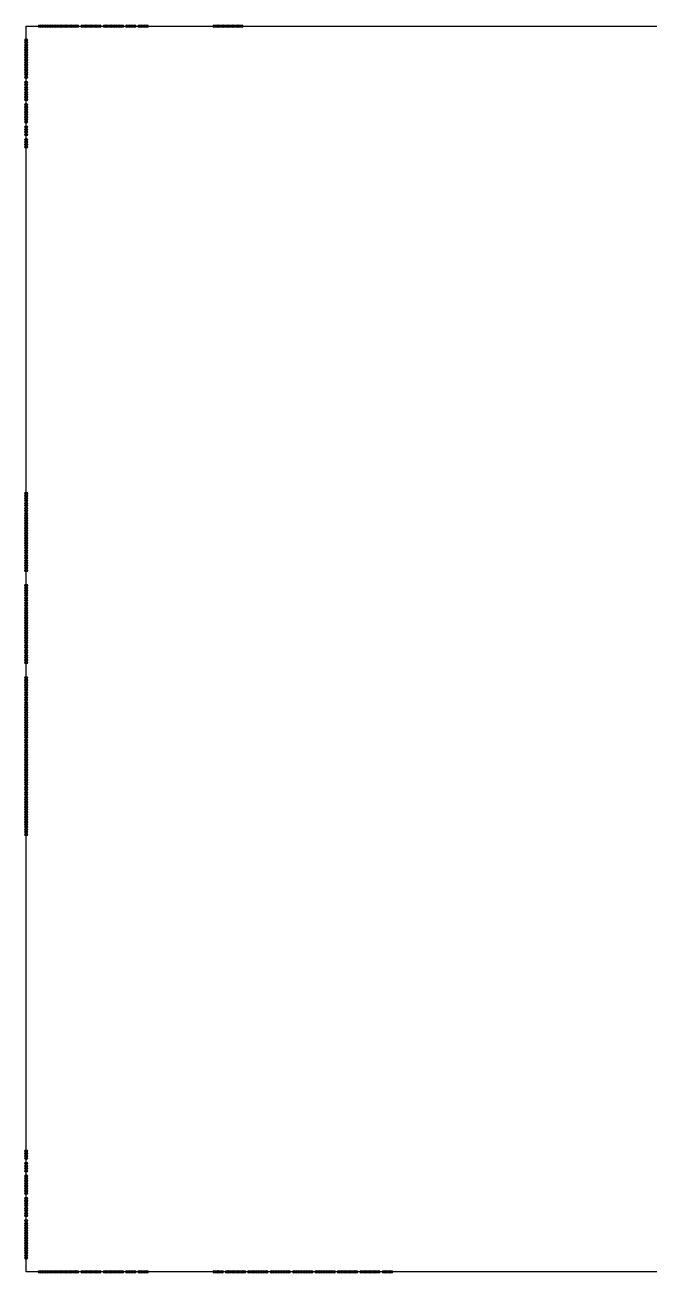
# Model space of a CAD drawing. Header units: metres. Extents: x -2 to 2002, y -2 to 2002.
# Drawn here: x -2 to 1000, y -2 to 2002 of the extents above; entities that cross this region are included whole.
import ezdxf

# ---------------------------------------------------------------- set-up
doc = ezdxf.new("R2010")
doc.units = ezdxf.units.M

# ---------------------------------------------------------------- blocks, each defined once
blk = doc.blocks.new('EE1_END_00')
blk.add_circle((0, 0), 2)
blk = doc.blocks.new('EE1_END_01')
blk.add_circle((0, 0), 2)
blk = doc.blocks.new('EE1_END_02')
blk.add_circle((0, 0), 2)
blk = doc.blocks.new('EE1_END_03')
blk.add_circle((0, 0), 2)
blk = doc.blocks.new('EE1_END_04')
blk.add_circle((0, 0), 2)
blk = doc.blocks.new('EE1_END_05')
blk.add_circle((0, 0), 2)
blk = doc.blocks.new('EE1_END_06')
blk.add_circle((0, 0), 2)
blk = doc.blocks.new('EE1_END_07')
blk.add_circle((0, 0), 2)
blk = doc.blocks.new('EE1_END_08')
blk.add_circle((0, 0), 2)
blk = doc.blocks.new('EE1_END_09')
blk.add_circle((0, 0), 2)
blk = doc.blocks.new('EE1_END_10')
blk.add_circle((0, 0), 2)
blk = doc.blocks.new('EE1_END_11')
blk.add_circle((0, 0), 2)
blk = doc.blocks.new('EE1_END_12')
blk.add_circle((0, 0), 2)
blk = doc.blocks.new('EE1_END_13')
blk.add_circle((0, 0), 2)
blk = doc.blocks.new('EE1_END_14')
blk.add_circle((0, 0), 2)
blk = doc.blocks.new('EE1_END_15')
blk.add_circle((0, 0), 2)
blk = doc.blocks.new('EE2_END_00')
blk.add_circle((0, 0), 2)
blk = doc.blocks.new('EE2_END_01')
blk.add_circle((0, 0), 2)
blk = doc.blocks.new('EE2_END_02')
blk.add_circle((0, 0), 2)
blk = doc.blocks.new('EE2_END_03')
blk.add_circle((0, 0), 2)
blk = doc.blocks.new('EE2_END_04')
blk.add_circle((0, 0), 2)
blk = doc.blocks.new('EE2_END_05')
blk.add_circle((0, 0), 2)
blk = doc.blocks.new('EE2_END_06')
blk.add_circle((0, 0), 2)
blk = doc.blocks.new('EE2_END_07')
blk.add_circle((0, 0), 2)
blk = doc.blocks.new('EE4_END_00')
blk.add_circle((0, 0), 2)
blk = doc.blocks.new('EE4_END_01')
blk.add_circle((0, 0), 2)
blk = doc.blocks.new('EE4_END_02')
blk.add_circle((0, 0), 2)
blk = doc.blocks.new('EE4_END_03')
blk.add_circle((0, 0), 2)
blk = doc.blocks.new('EE4_END_04')
blk.add_circle((0, 0), 2)
blk = doc.blocks.new('EE4_END_05')
blk.add_circle((0, 0), 2)
blk = doc.blocks.new('EE4_END_06')
blk.add_circle((0, 0), 2)
blk = doc.blocks.new('EE4_END_07')
blk.add_circle((0, 0), 2)
blk = doc.blocks.new('EE6_END_00')
blk.add_circle((0, 0), 2)
blk = doc.blocks.new('EE6_END_01')
blk.add_circle((0, 0), 2)
blk = doc.blocks.new('EE6_END_02')
blk.add_circle((0, 0), 2)
blk = doc.blocks.new('EE6_END_03')
blk.add_circle((0, 0), 2)
blk = doc.blocks.new('EE12_END_04')
blk.add_circle((0, 0), 2)
blk = doc.blocks.new('EE12_END_05')
blk.add_circle((0, 0), 2)
blk = doc.blocks.new('EE12_END_06')
blk.add_circle((0, 0), 2)
blk = doc.blocks.new('EE12_END_07')
blk.add_circle((0, 0), 2)
blk = doc.blocks.new('WW1_BEG_00')
blk.add_circle((0, 0), 2)
blk = doc.blocks.new('WW1_BEG_01')
blk.add_circle((0, 0), 2)
blk = doc.blocks.new('WW1_BEG_02')
blk.add_circle((0, 0), 2)
blk = doc.blocks.new('WW1_BEG_03')
blk.add_circle((0, 0), 2)
blk = doc.blocks.new('WW1_BEG_04')
blk.add_circle((0, 0), 2)
blk = doc.blocks.new('WW1_BEG_05')
blk.add_circle((0, 0), 2)
blk = doc.blocks.new('WW1_BEG_06')
blk.add_circle((0, 0), 2)
blk = doc.blocks.new('WW1_BEG_07')
blk.add_circle((0, 0), 2)
blk = doc.blocks.new('WW1_BEG_08')
blk.add_circle((0, 0), 2)
blk = doc.blocks.new('WW1_BEG_09')
blk.add_circle((0, 0), 2)
blk = doc.blocks.new('WW1_BEG_10')
blk.add_circle((0, 0), 2)
blk = doc.blocks.new('WW1_BEG_11')
blk.add_circle((0, 0), 2)
blk = doc.blocks.new('WW1_BEG_12')
blk.add_circle((0, 0), 2)
blk = doc.blocks.new('WW1_BEG_13')
blk.add_circle((0, 0), 2)
blk = doc.blocks.new('WW1_BEG_14')
blk.add_circle((0, 0), 2)
blk = doc.blocks.new('WW1_BEG_15')
blk.add_circle((0, 0), 2)
blk = doc.blocks.new('WW2_BEG_00')
blk.add_circle((0, 0), 2)
blk = doc.blocks.new('WW2_BEG_01')
blk.add_circle((0, 0), 2)
blk = doc.blocks.new('WW2_BEG_02')
blk.add_circle((0, 0), 2)
blk = doc.blocks.new('WW2_BEG_03')
blk.add_circle((0, 0), 2)
blk = doc.blocks.new('WW2_BEG_04')
blk.add_circle((0, 0), 2)
blk = doc.blocks.new('WW2_BEG_05')
blk.add_circle((0, 0), 2)
blk = doc.blocks.new('WW2_BEG_06')
blk.add_circle((0, 0), 2)
blk = doc.blocks.new('WW2_BEG_07')
blk.add_circle((0, 0), 2)
blk = doc.blocks.new('WW4_BEG_00')
blk.add_circle((0, 0), 2)
blk = doc.blocks.new('WW4_BEG_01')
blk.add_circle((0, 0), 2)
blk = doc.blocks.new('WW4_BEG_02')
blk.add_circle((0, 0), 2)
blk = doc.blocks.new('WW4_BEG_03')
blk.add_circle((0, 0), 2)
blk = doc.blocks.new('WW4_BEG_04')
blk.add_circle((0, 0), 2)
blk = doc.blocks.new('WW4_BEG_05')
blk.add_circle((0, 0), 2)
blk = doc.blocks.new('WW4_BEG_06')
blk.add_circle((0, 0), 2)
blk = doc.blocks.new('WW4_BEG_07')
blk.add_circle((0, 0), 2)
blk = doc.blocks.new('WW6_BEG_00')
blk.add_circle((0, 0), 2)
blk = doc.blocks.new('WW6_BEG_01')
blk.add_circle((0, 0), 2)
blk = doc.blocks.new('WW6_BEG_02')
blk.add_circle((0, 0), 2)
blk = doc.blocks.new('WW6_BEG_03')
blk.add_circle((0, 0), 2)
blk = doc.blocks.new('WW12_BEG_04')
blk.add_circle((0, 0), 2)
blk = doc.blocks.new('WW12_BEG_05')
blk.add_circle((0, 0), 2)
blk = doc.blocks.new('WW12_BEG_06')
blk.add_circle((0, 0), 2)
blk = doc.blocks.new('WW12_BEG_07')
blk.add_circle((0, 0), 2)
blk = doc.blocks.new('NN1_BEG_00')
blk.add_circle((0, 0), 2)
blk = doc.blocks.new('NN1_BEG_01')
blk.add_circle((0, 0), 2)
blk = doc.blocks.new('NN1_BEG_02')
blk.add_circle((0, 0), 2)
blk = doc.blocks.new('NN1_BEG_03')
blk.add_circle((0, 0), 2)
blk = doc.blocks.new('NN1_BEG_04')
blk.add_circle((0, 0), 2)
blk = doc.blocks.new('NN1_BEG_05')
blk.add_circle((0, 0), 2)
blk = doc.blocks.new('NN1_BEG_06')
blk.add_circle((0, 0), 2)
blk = doc.blocks.new('NN1_BEG_07')
blk.add_circle((0, 0), 2)
blk = doc.blocks.new('NN1_BEG_08')
blk.add_circle((0, 0), 2)
blk = doc.blocks.new('NN1_BEG_09')
blk.add_circle((0, 0), 2)
blk = doc.blocks.new('NN1_BEG_10')
blk.add_circle((0, 0), 2)
blk = doc.blocks.new('NN1_BEG_11')
blk.add_circle((0, 0), 2)
blk = doc.blocks.new('NN1_BEG_12')
blk.add_circle((0, 0), 2)
blk = doc.blocks.new('NN1_BEG_13')
blk.add_circle((0, 0), 2)
blk = doc.blocks.new('NN1_BEG_14')
blk.add_circle((0, 0), 2)
blk = doc.blocks.new('NN1_BEG_15')
blk.add_circle((0, 0), 2)
blk = doc.blocks.new('NN2_BEG_00')
blk.add_circle((0, 0), 2)
blk = doc.blocks.new('NN2_BEG_01')
blk.add_circle((0, 0), 2)
blk = doc.blocks.new('NN2_BEG_02')
blk.add_circle((0, 0), 2)
blk = doc.blocks.new('NN2_BEG_03')
blk.add_circle((0, 0), 2)
blk = doc.blocks.new('NN2_BEG_04')
blk.add_circle((0, 0), 2)
blk = doc.blocks.new('NN2_BEG_05')
blk.add_circle((0, 0), 2)
blk = doc.blocks.new('NN2_BEG_06')
blk.add_circle((0, 0), 2)
blk = doc.blocks.new('NN2_BEG_07')
blk.add_circle((0, 0), 2)
blk = doc.blocks.new('NN4_BEG_00')
blk.add_circle((0, 0), 2)
blk = doc.blocks.new('NN4_BEG_01')
blk.add_circle((0, 0), 2)
blk = doc.blocks.new('NN4_BEG_02')
blk.add_circle((0, 0), 2)
blk = doc.blocks.new('NN4_BEG_03')
blk.add_circle((0, 0), 2)
blk = doc.blocks.new('NN4_BEG_04')
blk.add_circle((0, 0), 2)
blk = doc.blocks.new('NN4_BEG_05')
blk.add_circle((0, 0), 2)
blk = doc.blocks.new('NN4_BEG_06')
blk.add_circle((0, 0), 2)
blk = doc.blocks.new('NN4_BEG_07')
blk.add_circle((0, 0), 2)
blk = doc.blocks.new('NN6_BEG_00')
blk.add_circle((0, 0), 2)
blk = doc.blocks.new('NN6_BEG_01')
blk.add_circle((0, 0), 2)
blk = doc.blocks.new('NN6_BEG_02')
blk.add_circle((0, 0), 2)
blk = doc.blocks.new('NN6_BEG_03')
blk.add_circle((0, 0), 2)
blk = doc.blocks.new('NN12_BEG_04')
blk.add_circle((0, 0), 2)
blk = doc.blocks.new('NN12_BEG_05')
blk.add_circle((0, 0), 2)
blk = doc.blocks.new('NN12_BEG_06')
blk.add_circle((0, 0), 2)
blk = doc.blocks.new('NN12_BEG_07')
blk.add_circle((0, 0), 2)
blk = doc.blocks.new('NN1_END_00')
blk.add_circle((0, 0), 2)
blk = doc.blocks.new('NN1_END_01')
blk.add_circle((0, 0), 2)
blk = doc.blocks.new('NN1_END_02')
blk.add_circle((0, 0), 2)
blk = doc.blocks.new('NN1_END_03')
blk.add_circle((0, 0), 2)
blk = doc.blocks.new('NN1_END_04')
blk.add_circle((0, 0), 2)
blk = doc.blocks.new('NN1_END_05')
blk.add_circle((0, 0), 2)
blk = doc.blocks.new('NN1_END_06')
blk.add_circle((0, 0), 2)
blk = doc.blocks.new('NN1_END_07')
blk.add_circle((0, 0), 2)
blk = doc.blocks.new('NN1_END_08')
blk.add_circle((0, 0), 2)
blk = doc.blocks.new('NN1_END_09')
blk.add_circle((0, 0), 2)
blk = doc.blocks.new('NN1_END_10')
blk.add_circle((0, 0), 2)
blk = doc.blocks.new('NN1_END_11')
blk.add_circle((0, 0), 2)
blk = doc.blocks.new('NN1_END_12')
blk.add_circle((0, 0), 2)
blk = doc.blocks.new('NN1_END_13')
blk.add_circle((0, 0), 2)
blk = doc.blocks.new('NN1_END_14')
blk.add_circle((0, 0), 2)
blk = doc.blocks.new('NN1_END_15')
blk.add_circle((0, 0), 2)
blk = doc.blocks.new('NN2_END_00')
blk.add_circle((0, 0), 2)
blk = doc.blocks.new('NN2_END_01')
blk.add_circle((0, 0), 2)
blk = doc.blocks.new('NN2_END_02')
blk.add_circle((0, 0), 2)
blk = doc.blocks.new('NN2_END_03')
blk.add_circle((0, 0), 2)
blk = doc.blocks.new('NN2_END_04')
blk.add_circle((0, 0), 2)
blk = doc.blocks.new('NN2_END_05')
blk.add_circle((0, 0), 2)
blk = doc.blocks.new('NN2_END_06')
blk.add_circle((0, 0), 2)
blk = doc.blocks.new('NN2_END_07')
blk.add_circle((0, 0), 2)
blk = doc.blocks.new('NN4_END_00')
blk.add_circle((0, 0), 2)
blk = doc.blocks.new('NN4_END_01')
blk.add_circle((0, 0), 2)
blk = doc.blocks.new('NN4_END_02')
blk.add_circle((0, 0), 2)
blk = doc.blocks.new('NN4_END_03')
blk.add_circle((0, 0), 2)
blk = doc.blocks.new('NN4_END_04')
blk.add_circle((0, 0), 2)
blk = doc.blocks.new('NN4_END_05')
blk.add_circle((0, 0), 2)
blk = doc.blocks.new('NN4_END_06')
blk.add_circle((0, 0), 2)
blk = doc.blocks.new('NN4_END_07')
blk.add_circle((0, 0), 2)
blk = doc.blocks.new('NN6_END_00')
blk.add_circle((0, 0), 2)
blk = doc.blocks.new('NN6_END_01')
blk.add_circle((0, 0), 2)
blk = doc.blocks.new('NN6_END_02')
blk.add_circle((0, 0), 2)
blk = doc.blocks.new('NN6_END_03')
blk.add_circle((0, 0), 2)
blk = doc.blocks.new('NN12_END_04')
blk.add_circle((0, 0), 2)
blk = doc.blocks.new('NN12_END_05')
blk.add_circle((0, 0), 2)
blk = doc.blocks.new('NN12_END_06')
blk.add_circle((0, 0), 2)
blk = doc.blocks.new('NN12_END_07')
blk.add_circle((0, 0), 2)
blk = doc.blocks.new('CLB_GlbCtrlInp[0]')
blk.add_circle((0, 0), 2)
blk = doc.blocks.new('CLB_GlbCtrlInp[1]')
blk.add_circle((0, 0), 2)
blk = doc.blocks.new('CLB_GlbCtrlInp[2]')
blk.add_circle((0, 0), 2)
blk = doc.blocks.new('CLB_GlbCtrlInp[3]')
blk.add_circle((0, 0), 2)
blk = doc.blocks.new('CLB_GlbCtrlInp[4]')
blk.add_circle((0, 0), 2)
blk = doc.blocks.new('CLB_GlbCtrlInp[5]')
blk.add_circle((0, 0), 2)
blk = doc.blocks.new('CLB_GlbCtrlInp[6]')
blk.add_circle((0, 0), 2)
blk = doc.blocks.new('CLB_GlbCtrlInp[7]')
blk.add_circle((0, 0), 2)
blk = doc.blocks.new('CLB_GlbCtrlInp[8]')
blk.add_circle((0, 0), 2)
blk = doc.blocks.new('CLB_GlbCtrlInp[9]')
blk.add_circle((0, 0), 2)
blk = doc.blocks.new('CLB_GlbCtrlInp[10]')
blk.add_circle((0, 0), 2)
blk = doc.blocks.new('CLB_GlbCtrlInp[11]')
blk.add_circle((0, 0), 2)
blk = doc.blocks.new('INP_FIN_00')
blk.add_circle((0, 0), 2)
blk = doc.blocks.new('INP_FIN_01')
blk.add_circle((0, 0), 2)
blk = doc.blocks.new('INP_FIN_02')
blk.add_circle((0, 0), 2)
blk = doc.blocks.new('INP_FIN_03')
blk.add_circle((0, 0), 2)
blk = doc.blocks.new('INP_FIN_04')
blk.add_circle((0, 0), 2)
blk = doc.blocks.new('INP_FIN_05')
blk.add_circle((0, 0), 2)
blk = doc.blocks.new('INP_FIN_06')
blk.add_circle((0, 0), 2)
blk = doc.blocks.new('INP_FIN_07')
blk.add_circle((0, 0), 2)
blk = doc.blocks.new('INP_FIN_08')
blk.add_circle((0, 0), 2)
blk = doc.blocks.new('INP_FIN_09')
blk.add_circle((0, 0), 2)
blk = doc.blocks.new('INP_FIN_10')
blk.add_circle((0, 0), 2)
blk = doc.blocks.new('INP_FIN_11')
blk.add_circle((0, 0), 2)
blk = doc.blocks.new('INP_FIN_12')
blk.add_circle((0, 0), 2)
blk = doc.blocks.new('INP_FIN_13')
blk.add_circle((0, 0), 2)
blk = doc.blocks.new('INP_FIN_14')
blk.add_circle((0, 0), 2)
blk = doc.blocks.new('INP_FIN_15')
blk.add_circle((0, 0), 2)
blk = doc.blocks.new('INP_FIN_16')
blk.add_circle((0, 0), 2)
blk = doc.blocks.new('INP_FIN_17')
blk.add_circle((0, 0), 2)
blk = doc.blocks.new('INP_FIN_18')
blk.add_circle((0, 0), 2)
blk = doc.blocks.new('INP_FIN_19')
blk.add_circle((0, 0), 2)
blk = doc.blocks.new('INP_FIN_20')
blk.add_circle((0, 0), 2)
blk = doc.blocks.new('INP_FIN_21')
blk.add_circle((0, 0), 2)
blk = doc.blocks.new('INP_FIN_22')
blk.add_circle((0, 0), 2)
blk = doc.blocks.new('INP_FIN_23')
blk.add_circle((0, 0), 2)
blk = doc.blocks.new('INP_FIN_24')
blk.add_circle((0, 0), 2)
blk = doc.blocks.new('INP_FIN_25')
blk.add_circle((0, 0), 2)
blk = doc.blocks.new('INP_FIN_26')
blk.add_circle((0, 0), 2)
blk = doc.blocks.new('INP_FIN_27')
blk.add_circle((0, 0), 2)
blk = doc.blocks.new('INP_FIN_28')
blk.add_circle((0, 0), 2)
blk = doc.blocks.new('INP_FIN_29')
blk.add_circle((0, 0), 2)
blk = doc.blocks.new('INP_FIN_30')
blk.add_circle((0, 0), 2)
blk = doc.blocks.new('INP_FIN_31')
blk.add_circle((0, 0), 2)
blk = doc.blocks.new('INP_FIN_32')
blk.add_circle((0, 0), 2)
blk = doc.blocks.new('INP_FIN_33')
blk.add_circle((0, 0), 2)
blk = doc.blocks.new('INP_FIN_34')
blk.add_circle((0, 0), 2)
blk = doc.blocks.new('INP_FIN_35')
blk.add_circle((0, 0), 2)
blk = doc.blocks.new('INP_FIN_36')
blk.add_circle((0, 0), 2)
blk = doc.blocks.new('INP_FIN_37')
blk.add_circle((0, 0), 2)
blk = doc.blocks.new('INP_FIN_38')
blk.add_circle((0, 0), 2)
blk = doc.blocks.new('INP_FIN_39')
blk.add_circle((0, 0), 2)
blk = doc.blocks.new('INP_FIN_40')
blk.add_circle((0, 0), 2)
blk = doc.blocks.new('INP_FIN_41')
blk.add_circle((0, 0), 2)
blk = doc.blocks.new('INP_FIN_42')
blk.add_circle((0, 0), 2)
blk = doc.blocks.new('INP_FIN_43')
blk.add_circle((0, 0), 2)
blk = doc.blocks.new('INP_FIN_44')
blk.add_circle((0, 0), 2)
blk = doc.blocks.new('INP_FIN_45')
blk.add_circle((0, 0), 2)
blk = doc.blocks.new('INP_FIN_46')
blk.add_circle((0, 0), 2)
blk = doc.blocks.new('INP_FIN_47')
blk.add_circle((0, 0), 2)
blk = doc.blocks.new('INP_FIN_48')
blk.add_circle((0, 0), 2)
blk = doc.blocks.new('INP_FIN_49')
blk.add_circle((0, 0), 2)
blk = doc.blocks.new('INP_FIN_50')
blk.add_circle((0, 0), 2)
blk = doc.blocks.new('INP_FIN_51')
blk.add_circle((0, 0), 2)
blk = doc.blocks.new('INP_FIN_52')
blk.add_circle((0, 0), 2)
blk = doc.blocks.new('INP_FIN_53')
blk.add_circle((0, 0), 2)
blk = doc.blocks.new('INP_FIN_54')
blk.add_circle((0, 0), 2)
blk = doc.blocks.new('INP_FIN_55')
blk.add_circle((0, 0), 2)
blk = doc.blocks.new('INP_FIN_56')
blk.add_circle((0, 0), 2)
blk = doc.blocks.new('INP_FIN_57')
blk.add_circle((0, 0), 2)
blk = doc.blocks.new('INP_FIN_58')
blk.add_circle((0, 0), 2)
blk = doc.blocks.new('INP_FIN_59')
blk.add_circle((0, 0), 2)
blk = doc.blocks.new('INP_FIN_60')
blk.add_circle((0, 0), 2)
blk = doc.blocks.new('INP_FIN_61')
blk.add_circle((0, 0), 2)
blk = doc.blocks.new('INP_FIN_62')
blk.add_circle((0, 0), 2)
blk = doc.blocks.new('INP_FIN_63')
blk.add_circle((0, 0), 2)
blk = doc.blocks.new('SWH_SHORT_00')
blk.add_circle((0, 0), 2)
blk = doc.blocks.new('SWH_SHORT_01')
blk.add_circle((0, 0), 2)
blk = doc.blocks.new('SWH_SHORT_02')
blk.add_circle((0, 0), 2)
blk = doc.blocks.new('SWH_SHORT_03')
blk.add_circle((0, 0), 2)
blk = doc.blocks.new('SWH_SHORT_04')
blk.add_circle((0, 0), 2)
blk = doc.blocks.new('SWH_SHORT_05')
blk.add_circle((0, 0), 2)
blk = doc.blocks.new('SWH_SHORT_06')
blk.add_circle((0, 0), 2)
blk = doc.blocks.new('SWH_SHORT_07')
blk.add_circle((0, 0), 2)
blk = doc.blocks.new('SWH_SHORT_08')
blk.add_circle((0, 0), 2)
blk = doc.blocks.new('SWH_SHORT_09')
blk.add_circle((0, 0), 2)
blk = doc.blocks.new('SWH_SHORT_10')
blk.add_circle((0, 0), 2)
blk = doc.blocks.new('SWH_SHORT_11')
blk.add_circle((0, 0), 2)
blk = doc.blocks.new('SWH_SHORT_12')
blk.add_circle((0, 0), 2)
blk = doc.blocks.new('SWH_SHORT_13')
blk.add_circle((0, 0), 2)
blk = doc.blocks.new('SWH_SHORT_14')
blk.add_circle((0, 0), 2)
blk = doc.blocks.new('SWH_SHORT_15')
blk.add_circle((0, 0), 2)
blk = doc.blocks.new('SWH_SHORT_16')
blk.add_circle((0, 0), 2)
blk = doc.blocks.new('SWH_SHORT_17')
blk.add_circle((0, 0), 2)
blk = doc.blocks.new('SWH_SHORT_18')
blk.add_circle((0, 0), 2)
blk = doc.blocks.new('SWH_SHORT_19')
blk.add_circle((0, 0), 2)
blk = doc.blocks.new('SWH_SHORT_20')
blk.add_circle((0, 0), 2)
blk = doc.blocks.new('SWH_SHORT_21')
blk.add_circle((0, 0), 2)
blk = doc.blocks.new('SWH_SHORT_22')
blk.add_circle((0, 0), 2)
blk = doc.blocks.new('SWH_SHORT_23')
blk.add_circle((0, 0), 2)
blk = doc.blocks.new('SWH_SHORT_24')
blk.add_circle((0, 0), 2)
blk = doc.blocks.new('SWH_SHORT_25')
blk.add_circle((0, 0), 2)
blk = doc.blocks.new('SWH_SHORT_26')
blk.add_circle((0, 0), 2)
blk = doc.blocks.new('SWH_SHORT_27')
blk.add_circle((0, 0), 2)
blk = doc.blocks.new('SWH_SHORT_28')
blk.add_circle((0, 0), 2)
blk = doc.blocks.new('SWH_SHORT_29')
blk.add_circle((0, 0), 2)
blk = doc.blocks.new('SWH_SHORT_30')
blk.add_circle((0, 0), 2)
blk = doc.blocks.new('SWH_SHORT_31')
blk.add_circle((0, 0), 2)
blk = doc.blocks.new('SWH_SHORT_32')
blk.add_circle((0, 0), 2)
blk = doc.blocks.new('SWH_SHORT_33')
blk.add_circle((0, 0), 2)
blk = doc.blocks.new('SWH_SHORT_34')
blk.add_circle((0, 0), 2)
blk = doc.blocks.new('SWH_SHORT_35')
blk.add_circle((0, 0), 2)
blk = doc.blocks.new('SWH_SHORT_36')
blk.add_circle((0, 0), 2)
blk = doc.blocks.new('SWH_SHORT_37')
blk.add_circle((0, 0), 2)
blk = doc.blocks.new('SWH_SHORT_38')
blk.add_circle((0, 0), 2)
blk = doc.blocks.new('SWH_SHORT_39')
blk.add_circle((0, 0), 2)
blk = doc.blocks.new('SWH_SHORT_40')
blk.add_circle((0, 0), 2)
blk = doc.blocks.new('SWH_SHORT_41')
blk.add_circle((0, 0), 2)
blk = doc.blocks.new('SWH_SHORT_42')
blk.add_circle((0, 0), 2)
blk = doc.blocks.new('SWH_SHORT_43')
blk.add_circle((0, 0), 2)
blk = doc.blocks.new('SWH_SHORT_44')
blk.add_circle((0, 0), 2)
blk = doc.blocks.new('SWH_SHORT_45')
blk.add_circle((0, 0), 2)
blk = doc.blocks.new('SWH_SHORT_46')
blk.add_circle((0, 0), 2)
blk = doc.blocks.new('SWH_SHORT_47')
blk.add_circle((0, 0), 2)
blk = doc.blocks.new('SWH_SHORT_48')
blk.add_circle((0, 0), 2)
blk = doc.blocks.new('SWH_SHORT_49')
blk.add_circle((0, 0), 2)
blk = doc.blocks.new('SWH_SHORT_50')
blk.add_circle((0, 0), 2)
blk = doc.blocks.new('SWH_SHORT_51')
blk.add_circle((0, 0), 2)
blk = doc.blocks.new('SWH_SHORT_52')
blk.add_circle((0, 0), 2)
blk = doc.blocks.new('SWH_SHORT_53')
blk.add_circle((0, 0), 2)
blk = doc.blocks.new('SWH_SHORT_54')
blk.add_circle((0, 0), 2)
blk = doc.blocks.new('SWH_SHORT_55')
blk.add_circle((0, 0), 2)
blk = doc.blocks.new('SWH_SHORT_56')
blk.add_circle((0, 0), 2)
blk = doc.blocks.new('SWH_SHORT_57')
blk.add_circle((0, 0), 2)
blk = doc.blocks.new('SWH_SHORT_58')
blk.add_circle((0, 0), 2)
blk = doc.blocks.new('SWH_SHORT_59')
blk.add_circle((0, 0), 2)
blk = doc.blocks.new('SWH_SHORT_60')
blk.add_circle((0, 0), 2)
blk = doc.blocks.new('SWH_SHORT_61')
blk.add_circle((0, 0), 2)
blk = doc.blocks.new('SWH_SHORT_62')
blk.add_circle((0, 0), 2)
blk = doc.blocks.new('SWH_SHORT_63')
blk.add_circle((0, 0), 2)
blk = doc.blocks.new('SWH_MID_00')
blk.add_circle((0, 0), 2)
blk = doc.blocks.new('SWH_MID_01')
blk.add_circle((0, 0), 2)
blk = doc.blocks.new('SWH_MID_02')
blk.add_circle((0, 0), 2)
blk = doc.blocks.new('SWH_MID_03')
blk.add_circle((0, 0), 2)
blk = doc.blocks.new('SWH_MID_04')
blk.add_circle((0, 0), 2)
blk = doc.blocks.new('SWH_MID_05')
blk.add_circle((0, 0), 2)
blk = doc.blocks.new('SWH_MID_06')
blk.add_circle((0, 0), 2)
blk = doc.blocks.new('SWH_MID_07')
blk.add_circle((0, 0), 2)
blk = doc.blocks.new('SWH_MID_08')
blk.add_circle((0, 0), 2)
blk = doc.blocks.new('SWH_MID_09')
blk.add_circle((0, 0), 2)
blk = doc.blocks.new('SWH_MID_10')
blk.add_circle((0, 0), 2)
blk = doc.blocks.new('SWH_MID_11')
blk.add_circle((0, 0), 2)
blk = doc.blocks.new('SWH_MID_12')
blk.add_circle((0, 0), 2)
blk = doc.blocks.new('SWH_MID_13')
blk.add_circle((0, 0), 2)
blk = doc.blocks.new('SWH_MID_14')
blk.add_circle((0, 0), 2)
blk = doc.blocks.new('SWH_MID_15')
blk.add_circle((0, 0), 2)
blk = doc.blocks.new('SWH_MID_16')
blk.add_circle((0, 0), 2)
blk = doc.blocks.new('SWH_MID_17')
blk.add_circle((0, 0), 2)
blk = doc.blocks.new('SWH_MID_18')
blk.add_circle((0, 0), 2)
blk = doc.blocks.new('SWH_MID_19')
blk.add_circle((0, 0), 2)
blk = doc.blocks.new('SWH_MID_20')
blk.add_circle((0, 0), 2)
blk = doc.blocks.new('SWH_MID_21')
blk.add_circle((0, 0), 2)
blk = doc.blocks.new('SWH_MID_22')
blk.add_circle((0, 0), 2)
blk = doc.blocks.new('SWH_MID_23')
blk.add_circle((0, 0), 2)
blk = doc.blocks.new('SWH_MID_24')
blk.add_circle((0, 0), 2)
blk = doc.blocks.new('SWH_MID_25')
blk.add_circle((0, 0), 2)
blk = doc.blocks.new('SWH_MID_26')
blk.add_circle((0, 0), 2)
blk = doc.blocks.new('SWH_MID_27')
blk.add_circle((0, 0), 2)
blk = doc.blocks.new('SWH_MID_28')
blk.add_circle((0, 0), 2)
blk = doc.blocks.new('SWH_MID_29')
blk.add_circle((0, 0), 2)
blk = doc.blocks.new('SWH_MID_30')
blk.add_circle((0, 0), 2)
blk = doc.blocks.new('SWH_MID_31')
blk.add_circle((0, 0), 2)
blk = doc.blocks.new('SWH_LONG_00')
blk.add_circle((0, 0), 2)
blk = doc.blocks.new('SWH_LONG_01')
blk.add_circle((0, 0), 2)
blk = doc.blocks.new('SWH_LONG_02')
blk.add_circle((0, 0), 2)
blk = doc.blocks.new('SWH_LONG_03')
blk.add_circle((0, 0), 2)
blk = doc.blocks.new('SWH_LONG_04')
blk.add_circle((0, 0), 2)
blk = doc.blocks.new('SWH_LONG_05')
blk.add_circle((0, 0), 2)
blk = doc.blocks.new('SWH_LONG_06')
blk.add_circle((0, 0), 2)
blk = doc.blocks.new('SWH_LONG_07')
blk.add_circle((0, 0), 2)
blk = doc.blocks.new('SWH_LONG_08')
blk.add_circle((0, 0), 2)
blk = doc.blocks.new('SWH_LONG_09')
blk.add_circle((0, 0), 2)
blk = doc.blocks.new('SWH_LONG_10')
blk.add_circle((0, 0), 2)
blk = doc.blocks.new('SWH_LONG_11')
blk.add_circle((0, 0), 2)
blk = doc.blocks.new('SWH_LONG_12')
blk.add_circle((0, 0), 2)
blk = doc.blocks.new('SWH_LONG_13')
blk.add_circle((0, 0), 2)
blk = doc.blocks.new('SWH_LONG_14')
blk.add_circle((0, 0), 2)
blk = doc.blocks.new('SWH_LONG_15')
blk.add_circle((0, 0), 2)
blk = doc.blocks.new('SWH_LONG_16')
blk.add_circle((0, 0), 2)
blk = doc.blocks.new('SWH_LONG_17')
blk.add_circle((0, 0), 2)
blk = doc.blocks.new('SWH_LONG_18')
blk.add_circle((0, 0), 2)
blk = doc.blocks.new('SWH_LONG_19')
blk.add_circle((0, 0), 2)
blk = doc.blocks.new('SWH_LONG_20')
blk.add_circle((0, 0), 2)
blk = doc.blocks.new('SWH_LONG_21')
blk.add_circle((0, 0), 2)
blk = doc.blocks.new('SWH_LONG_22')
blk.add_circle((0, 0), 2)
blk = doc.blocks.new('SWH_LONG_23')
blk.add_circle((0, 0), 2)
blk = doc.blocks.new('SWH_LONG_24')
blk.add_circle((0, 0), 2)
blk = doc.blocks.new('SWH_LONG_25')
blk.add_circle((0, 0), 2)
blk = doc.blocks.new('SWH_LONG_26')
blk.add_circle((0, 0), 2)
blk = doc.blocks.new('SWH_LONG_27')
blk.add_circle((0, 0), 2)
blk = doc.blocks.new('SWH_LONG_28')
blk.add_circle((0, 0), 2)
blk = doc.blocks.new('SWH_LONG_29')
blk.add_circle((0, 0), 2)
blk = doc.blocks.new('SWH_LONG_30')
blk.add_circle((0, 0), 2)
blk = doc.blocks.new('SWH_LONG_31')
blk.add_circle((0, 0), 2)

msp = doc.modelspace()

# ---------------------------------------------------------------- linework, layer by layer
for p, q in [((0, 0), (0, 2000)), ((0, 2000), (2000, 2000)), ((2000, 0), (0, 0))]:
    msp.add_line(p, q)

# ---------------------------------------------------------------- block references
for name, p in [('WW1_BEG_00', (22, 2000)), ('WW1_BEG_01', (26, 2000)), ('WW1_BEG_02', (30, 2000)), ('WW1_BEG_03', (34, 2000)), ('WW1_BEG_04', (38, 2000)), ('WW1_BEG_05', (42, 2000)), ('WW1_BEG_06', (46, 2000)), ('WW1_BEG_07', (50, 2000)), ('WW1_BEG_08', (54, 2000)), ('WW1_BEG_09', (58, 2000)), ('WW1_BEG_10', (62, 2000)), ('WW1_BEG_11', (66, 2000)), ('WW1_BEG_12', (70, 2000)), ('WW1_BEG_13', (74, 2000)), ('WW1_BEG_14', (78, 2000)), ('WW1_BEG_15', (82, 2000)), ('WW2_BEG_00', (90, 2000)), ('WW2_BEG_01', (94, 2000)), ('WW2_BEG_02', (98, 2000)), ('WW2_BEG_03', (102, 2000)), ('WW2_BEG_04', (106, 2000)), ('WW2_BEG_05', (110, 2000)), ('WW2_BEG_06', (114, 2000)), ('WW2_BEG_07', (118, 2000)), ('WW4_BEG_00', (126, 2000)), ('WW4_BEG_01', (130, 2000)), ('WW4_BEG_02', (134, 2000)), ('WW4_BEG_03', (138, 2000)), ('WW4_BEG_04', (142, 2000)), ('WW4_BEG_05', (146, 2000)), ('WW4_BEG_06', (150, 2000)), ('WW4_BEG_07', (154, 2000)), ('WW6_BEG_00', (162, 2000)), ('WW6_BEG_01', (166, 2000)), ('WW6_BEG_02', (170, 2000)), ('WW6_BEG_03', (174, 2000)), ('WW12_BEG_04', (182, 2000)), ('WW12_BEG_05', (186, 2000)), ('WW12_BEG_06', (190, 2000)), ('WW12_BEG_07', (194, 2000)), ('CLB_GlbCtrlInp[0]', (302, 2000)), ('CLB_GlbCtrlInp[1]', (306, 2000)), ('CLB_GlbCtrlInp[2]', (310, 2000)), ('CLB_GlbCtrlInp[3]', (314, 2000)), ('CLB_GlbCtrlInp[4]', (318, 2000)), ('CLB_GlbCtrlInp[5]', (322, 2000)), ('CLB_GlbCtrlInp[6]', (326, 2000)), ('CLB_GlbCtrlInp[7]', (330, 2000)), ('CLB_GlbCtrlInp[8]', (334, 2000)), ('CLB_GlbCtrlInp[9]', (338, 2000)), ('CLB_GlbCtrlInp[10]', (342, 2000)), ('CLB_GlbCtrlInp[11]', (346, 2000)), ('NN1_BEG_00', (0, 1978)), ('NN1_BEG_01', (0, 1974)), ('NN1_BEG_02', (0, 1970)), ('NN1_BEG_03', (0, 1966)), ('NN1_BEG_04', (0, 1962)), ('NN1_BEG_05', (0, 1958)), ('NN1_BEG_06', (0, 1954)), ('NN1_BEG_07', (0, 1950)), ('NN1_BEG_08', (0, 1946)), ('NN1_BEG_09', (0, 1942)), ('NN1_BEG_10', (0, 1938)), ('NN1_BEG_11', (0, 1934)), ('NN1_BEG_12', (0, 1930)), ('NN1_BEG_13', (0, 1926)), ('NN1_BEG_14', (0, 1922)), ('NN1_BEG_15', (0, 1918)), ('NN2_BEG_00', (0, 1910)), ('NN2_BEG_01', (0, 1906)), ('NN2_BEG_02', (0, 1902)), ('NN2_BEG_03', (0, 1898)), ('NN2_BEG_04', (0, 1894)), ('NN2_BEG_05', (0, 1890)), ('NN2_BEG_06', (0, 1886)), ('NN2_BEG_07', (0, 1882)), ('NN4_BEG_00', (0, 1874)), ('NN4_BEG_01', (0, 1870)), ('NN4_BEG_02', (0, 1866)), ('NN4_BEG_03', (0, 1862)), ('NN4_BEG_04', (0, 1858)), ('NN4_BEG_05', (0, 1854)), ('NN4_BEG_06', (0, 1850)), ('NN4_BEG_07', (0, 1846)), ('NN6_BEG_00', (0, 1838)), ('NN6_BEG_01', (0, 1834)), ('NN6_BEG_02', (0, 1830)), ('NN6_BEG_03', (0, 1826)), ('NN12_BEG_04', (0, 1818)), ('NN12_BEG_05', (0, 1814)), ('NN12_BEG_06', (0, 1810)), ('NN12_BEG_07', (0, 1806)), ('SWH_LONG_31', (0, 1250)), ('SWH_LONG_30', (0, 1246)), ('SWH_LONG_29', (0, 1242)), ('SWH_LONG_28', (0, 1238)), ('SWH_LONG_27', (0, 1234)), ('SWH_LONG_26', (0, 1230)), ('SWH_LONG_25', (0, 1226)), ('SWH_LONG_24', (0, 1222)), ('SWH_LONG_23', (0, 1218)), ('SWH_LONG_22', (0, 1214)), ('SWH_LONG_21', (0, 1210)), ('SWH_LONG_20', (0, 1206)), ('SWH_LONG_19', (0, 1202)), ('SWH_LONG_18', (0, 1198)), ('SWH_LONG_17', (0, 1194)), ('SWH_LONG_16', (0, 1190)), ('SWH_LONG_15', (0, 1186)), ('SWH_LONG_14', (0, 1182)), ('SWH_LONG_13', (0, 1178)), ('SWH_LONG_12', (0, 1174)), ('SWH_LONG_11', (0, 1170)), ('SWH_LONG_10', (0, 1166)), ('SWH_LONG_09', (0, 1162)), ('SWH_LONG_08', (0, 1158)), ('SWH_LONG_07', (0, 1154)), ('SWH_LONG_06', (0, 1150)), ('SWH_LONG_05', (0, 1146)), ('SWH_LONG_04', (0, 1142)), ('SWH_LONG_03', (0, 1138)), ('SWH_LONG_02', (0, 1134)), ('SWH_LONG_01', (0, 1130)), ('SWH_LONG_00', (0, 1126)), ('SWH_MID_31', (0, 1102)), ('SWH_MID_30', (0, 1098)), ('SWH_MID_29', (0, 1094)), ('SWH_MID_28', (0, 1090)), ('SWH_MID_27', (0, 1086)), ('SWH_MID_26', (0, 1082)), ('SWH_MID_25', (0, 1078)), ('SWH_MID_24', (0, 1074)), ('SWH_MID_23', (0, 1070)), ('SWH_MID_22', (0, 1066)), ('SWH_MID_21', (0, 1062)), ('SWH_MID_20', (0, 1058)), ('SWH_MID_19', (0, 1054)), ('SWH_MID_18', (0, 1050)), ('SWH_MID_17', (0, 1046)), ('SWH_MID_16', (0, 1042)), ('SWH_MID_15', (0, 1038)), ('SWH_MID_14', (0, 1034)), ('SWH_MID_13', (0, 1030)), ('SWH_MID_12', (0, 1026)), ('SWH_MID_11', (0, 1022)), ('SWH_MID_10', (0, 1018)), ('SWH_MID_09', (0, 1014)), ('SWH_MID_08', (0, 1010)), ('SWH_MID_07', (0, 1006)), ('SWH_MID_06', (0, 1002)), ('SWH_MID_05', (0, 998)), ('SWH_MID_04', (0, 994)), ('SWH_MID_03', (0, 990)), ('SWH_MID_02', (0, 986)), ('SWH_MID_01', (0, 982)), ('SWH_MID_00', (0, 978)), ('SWH_SHORT_63', (0, 954)), ('SWH_SHORT_62', (0, 950)), ('SWH_SHORT_61', (0, 946)), ('SWH_SHORT_60', (0, 942)), ('SWH_SHORT_59', (0, 938)), ('SWH_SHORT_58', (0, 934)), ('SWH_SHORT_57', (0, 930)), ('SWH_SHORT_56', (0, 926)), ('SWH_SHORT_55', (0, 922)), ('SWH_SHORT_54', (0, 918)), ('SWH_SHORT_53', (0, 914)), ('SWH_SHORT_52', (0, 910)), ('SWH_SHORT_51', (0, 906)), ('SWH_SHORT_50', (0, 902)), ('SWH_SHORT_49', (0, 898)), ('SWH_SHORT_48', (0, 894)), ('SWH_SHORT_47', (0, 890)), ('SWH_SHORT_46', (0, 886)), ('SWH_SHORT_45', (0, 882)), ('SWH_SHORT_44', (0, 878)), ('SWH_SHORT_43', (0, 874)), ('SWH_SHORT_42', (0, 870)), ('SWH_SHORT_41', (0, 866)), ('SWH_SHORT_40', (0, 862)), ('SWH_SHORT_39', (0, 858)), ('SWH_SHORT_38', (0, 854)), ('SWH_SHORT_37', (0, 850)), ('SWH_SHORT_36', (0, 846)), ('SWH_SHORT_35', (0, 842)), ('SWH_SHORT_34', (0, 838)), ('SWH_SHORT_33', (0, 834)), ('SWH_SHORT_32', (0, 830)), ('SWH_SHORT_31', (0, 826)), ('SWH_SHORT_30', (0, 822)), ('SWH_SHORT_29', (0, 818)), ('SWH_SHORT_28', (0, 814)), ('SWH_SHORT_27', (0, 810)), ('SWH_SHORT_26', (0, 806)), ('SWH_SHORT_25', (0, 802)), ('SWH_SHORT_24', (0, 798)), ('SWH_SHORT_23', (0, 794)), ('SWH_SHORT_22', (0, 790)), ('SWH_SHORT_21', (0, 786)), ('SWH_SHORT_20', (0, 782)), ('SWH_SHORT_19', (0, 778)), ('SWH_SHORT_18', (0, 774)), ('SWH_SHORT_17', (0, 770)), ('SWH_SHORT_16', (0, 766)), ('SWH_SHORT_15', (0, 762)), ('SWH_SHORT_14', (0, 758)), ('SWH_SHORT_13', (0, 754)), ('SWH_SHORT_12', (0, 750)), ('SWH_SHORT_11', (0, 746)), ('SWH_SHORT_10', (0, 742)), ('SWH_SHORT_09', (0, 738)), ('SWH_SHORT_08', (0, 734)), ('SWH_SHORT_07', (0, 730)), ('SWH_SHORT_06', (0, 726)), ('SWH_SHORT_05', (0, 722)), ('SWH_SHORT_04', (0, 718)), ('SWH_SHORT_03', (0, 714)), ('SWH_SHORT_02', (0, 710)), ('SWH_SHORT_01', (0, 706)), ('SWH_SHORT_00', (0, 702)), ('NN12_END_07', (0, 194)), ('NN12_END_06', (0, 190)), ('NN12_END_05', (0, 186)), ('NN12_END_04', (0, 182)), ('NN6_END_03', (0, 174)), ('NN6_END_02', (0, 170)), ('NN6_END_01', (0, 166)), ('NN6_END_00', (0, 162)), ('NN4_END_07', (0, 154)), ('NN4_END_06', (0, 150)), ('NN4_END_05', (0, 146)), ('NN4_END_04', (0, 142)), ('NN4_END_03', (0, 138)), ('NN4_END_02', (0, 134)), ('NN4_END_01', (0, 130)), ('NN4_END_00', (0, 126)), ('NN2_END_07', (0, 118)), ('NN2_END_06', (0, 114)), ('NN2_END_05', (0, 110)), ('NN2_END_04', (0, 106)), ('NN2_END_03', (0, 102)), ('NN2_END_02', (0, 98)), ('NN2_END_01', (0, 94)), ('NN2_END_00', (0, 90)), ('NN1_END_15', (0, 82)), ('NN1_END_14', (0, 78)), ('NN1_END_13', (0, 74)), ('NN1_END_12', (0, 70)), ('NN1_END_11', (0, 66)), ('NN1_END_10', (0, 62)), ('NN1_END_09', (0, 58)), ('NN1_END_08', (0, 54)), ('NN1_END_07', (0, 50)), ('NN1_END_06', (0, 46)), ('NN1_END_05', (0, 42)), ('NN1_END_04', (0, 38)), ('NN1_END_03', (0, 34)), ('NN1_END_02', (0, 30)), ('NN1_END_01', (0, 26)), ('NN1_END_00', (0, 22)), ('EE1_END_00', (22, 0)), ('EE1_END_01', (26, 0)), ('EE1_END_02', (30, 0)), ('EE1_END_03', (34, 0)), ('EE1_END_04', (38, 0)), ('EE1_END_05', (42, 0)), ('EE1_END_06', (46, 0)), ('EE1_END_07', (50, 0)), ('EE1_END_08', (54, 0)), ('EE1_END_09', (58, 0)), ('EE1_END_10', (62, 0)), ('EE1_END_11', (66, 0)), ('EE1_END_12', (70, 0)), ('EE1_END_13', (74, 0)), ('EE1_END_14', (78, 0)), ('EE1_END_15', (82, 0)), ('EE2_END_00', (90, 0)), ('EE2_END_01', (94, 0)), ('EE2_END_02', (98, 0)), ('EE2_END_03', (102, 0)), ('EE2_END_04', (106, 0)), ('EE2_END_05', (110, 0)), ('EE2_END_06', (114, 0)), ('EE2_END_07', (118, 0)), ('EE4_END_00', (126, 0)), ('EE4_END_01', (130, 0)), ('EE4_END_02', (134, 0)), ('EE4_END_03', (138, 0)), ('EE4_END_04', (142, 0)), ('EE4_END_05', (146, 0)), ('EE4_END_06', (150, 0)), ('EE4_END_07', (154, 0)), ('EE6_END_00', (162, 0)), ('EE6_END_01', (166, 0)), ('EE6_END_02', (170, 0)), ('EE6_END_03', (174, 0)), ('EE12_END_04', (182, 0)), ('EE12_END_05', (186, 0)), ('EE12_END_06', (190, 0)), ('EE12_END_07', (194, 0)), ('INP_FIN_00', (302, 0)), ('INP_FIN_01', (306, 0)), ('INP_FIN_02', (310, 0)), ('INP_FIN_03', (314, 0)), ('INP_FIN_04', (322, 0)), ('INP_FIN_05', (326, 0)), ('INP_FIN_06', (330, 0)), ('INP_FIN_07', (334, 0)), ('INP_FIN_08', (338, 0)), ('INP_FIN_09', (342, 0)), ('INP_FIN_10', (346, 0)), ('INP_FIN_11', (350, 0)), ('INP_FIN_12', (358, 0)), ('INP_FIN_13', (362, 0)), ('INP_FIN_14', (366, 0)), ('INP_FIN_15', (370, 0)), ('INP_FIN_16', (374, 0)), ('INP_FIN_17', (378, 0)), ('INP_FIN_18', (382, 0)), ('INP_FIN_19', (386, 0)), ('INP_FIN_20', (394, 0)), ('INP_FIN_21', (398, 0)), ('INP_FIN_22', (402, 0)), ('INP_FIN_23', (406, 0)), ('INP_FIN_24', (410, 0)), ('INP_FIN_25', (414, 0)), ('INP_FIN_26', (418, 0)), ('INP_FIN_27', (422, 0)), ('INP_FIN_28', (430, 0)), ('INP_FIN_29', (434, 0)), ('INP_FIN_30', (438, 0)), ('INP_FIN_31', (442, 0)), ('INP_FIN_32', (446, 0)), ('INP_FIN_33', (450, 0)), ('INP_FIN_34', (454, 0)), ('INP_FIN_35', (458, 0)), ('INP_FIN_36', (466, 0)), ('INP_FIN_37', (470, 0)), ('INP_FIN_38', (474, 0)), ('INP_FIN_39', (478, 0)), ('INP_FIN_40', (482, 0)), ('INP_FIN_41', (486, 0)), ('INP_FIN_42', (490, 0)), ('INP_FIN_43', (494, 0)), ('INP_FIN_44', (502, 0)), ('INP_FIN_45', (506, 0)), ('INP_FIN_46', (510, 0)), ('INP_FIN_47', (514, 0)), ('INP_FIN_48', (518, 0)), ('INP_FIN_49', (522, 0)), ('INP_FIN_50', (526, 0)), ('INP_FIN_51', (530, 0)), ('INP_FIN_52', (538, 0)), ('INP_FIN_53', (542, 0)), ('INP_FIN_54', (546, 0)), ('INP_FIN_55', (550, 0)), ('INP_FIN_56', (554, 0)), ('INP_FIN_57', (558, 0)), ('INP_FIN_58', (562, 0)), ('INP_FIN_59', (566, 0)), ('INP_FIN_60', (574, 0)), ('INP_FIN_61', (578, 0)), ('INP_FIN_62', (582, 0)), ('INP_FIN_63', (586, 0))]:
    msp.add_blockref(name, p)

doc.saveas('drawing.dxf')
